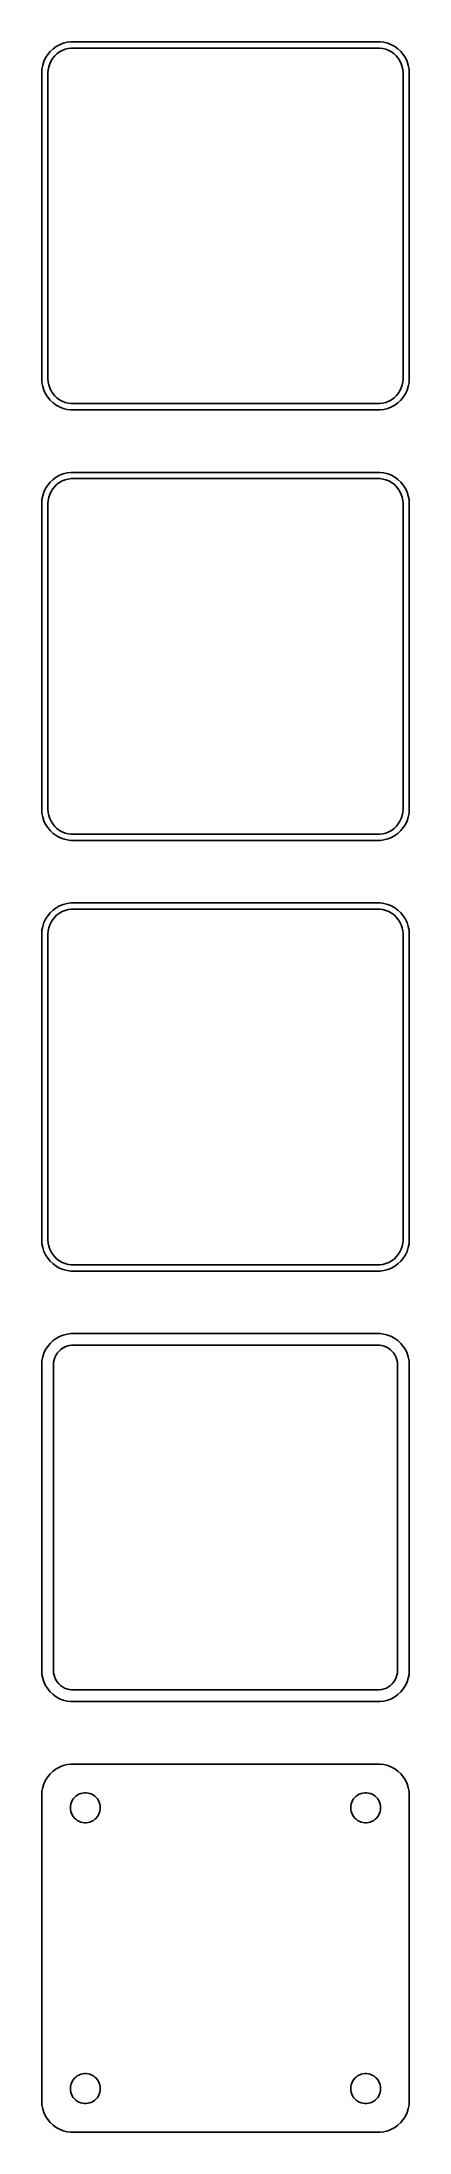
# Model space of a CAD drawing. Header units: metres. Extents: x -30 to 30, y 316 to 650.
import ezdxf

# ---------------------------------------------------------------- set-up
doc = ezdxf.new("R2010")
doc.units = ezdxf.units.M

msp = doc.modelspace()

# ---------------------------------------------------------------- linework, layer by layer
for p, q in [((-26.6289, 650.024), (-27.1791, 649.722)), ((-26.0451, 650.255), (-26.6289, 650.024)), ((-25.4369, 650.411), (-26.0451, 650.255)), ((-24.8139, 650.49), (-25.4369, 650.411)), ((24.8139, 650.49), (-24.8139, 650.49)), ((25.4369, 650.411), (24.8139, 650.49)), ((26.0451, 650.255), (25.4369, 650.411)), ((26.6289, 650.024), (26.0451, 650.255)), ((27.1791, 649.722), (26.6289, 650.024)), ((-29.3429, 646.743), (-29.4606, 646.127)), ((-29.1489, 647.341), (-29.3429, 646.743)), ((-28.8815, 647.909), (-29.1489, 647.341)), ((-28.5451, 648.439), (-28.8815, 647.909)), ((-28.1448, 648.923), (-28.5451, 648.439)), ((-28.3743, 646.495), (-28.2191, 646.972)), ((-28.2191, 646.972), (-28.0052, 647.427)), ((-27.6871, 649.353), (-28.1448, 648.923)), ((-28.0052, 647.427), (-27.7361, 647.851)), ((-27.7361, 647.851), (-27.4159, 648.238)), ((-27.1791, 649.722), (-27.6871, 649.353)), ((-27.4159, 648.238), (-27.0497, 648.582)), ((-27.0497, 648.582), (-26.6433, 648.877)), ((-26.6433, 648.877), (-26.2031, 649.119)), ((-26.2031, 649.119), (-25.7361, 649.304)), ((-25.7361, 649.304), (-25.2495, 649.429)), ((-25.2495, 649.429), (-24.7512, 649.492)), ((-24.7512, 649.492), (24.7512, 649.492)), ((24.7512, 649.492), (25.2495, 649.429)), ((25.2495, 649.429), (25.7361, 649.304)), ((25.7361, 649.304), (26.2031, 649.119)), ((26.2031, 649.119), (26.6433, 648.877)), ((26.6433, 648.877), (27.0497, 648.582)), ((27.0497, 648.582), (27.4159, 648.238)), ((27.6871, 649.353), (27.1791, 649.722)), ((27.4159, 648.238), (27.7361, 647.851)), ((28.1448, 648.923), (27.6871, 649.353)), ((27.7361, 647.851), (28.0052, 647.427)), ((28.0052, 647.427), (28.2191, 646.972)), ((28.5451, 648.439), (28.1448, 648.923)), ((28.2191, 646.972), (28.3743, 646.495)), ((28.8815, 647.909), (28.5451, 648.439)), ((29.1489, 647.341), (28.8815, 647.909)), ((29.3429, 646.743), (29.1489, 647.341)), ((29.4606, 646.127), (29.3429, 646.743)), ((-29.4606, 646.127), (-29.5, 645.5)), ((-29.5, 645.5), (-29.5, 596.5)), ((-28.5, 645.5), (-28.4684, 646.001)), ((-28.5, 596.5), (-28.5, 645.5)), ((-28.4684, 646.001), (-28.3743, 646.495)), ((28.3743, 646.495), (28.4684, 646.001)), ((28.4684, 646.001), (28.5, 645.5)), ((28.5, 645.5), (28.5, 596.5)), ((29.5, 645.5), (29.4606, 646.127)), ((29.5, 596.5), (29.5, 645.5)), ((-29.5, 596.5), (-29.4606, 595.873)), ((-28.4684, 595.999), (-28.5, 596.5)), ((28.5, 596.5), (28.4684, 595.999)), ((29.4606, 595.873), (29.5, 596.5)), ((-29.4606, 595.873), (-29.3429, 595.257)), ((-29.3429, 595.257), (-29.1489, 594.659)), ((-29.1489, 594.659), (-28.8815, 594.091)), ((-28.8815, 594.091), (-28.5451, 593.561)), ((-28.5451, 593.561), (-28.1448, 593.077)), ((-28.3743, 595.505), (-28.4684, 595.999)), ((-28.2191, 595.028), (-28.3743, 595.505)), ((-28.0052, 594.573), (-28.2191, 595.028)), ((-28.1448, 593.077), (-27.6871, 592.647)), ((-27.7361, 594.149), (-28.0052, 594.573)), ((-27.4159, 593.762), (-27.7361, 594.149)), ((-27.0497, 593.418), (-27.4159, 593.762)), ((-26.6433, 593.123), (-27.0497, 593.418)), ((-26.2031, 592.881), (-26.6433, 593.123)), ((26.6433, 593.123), (26.2031, 592.881)), ((27.0497, 593.418), (26.6433, 593.123)), ((27.4159, 593.762), (27.0497, 593.418)), ((27.7361, 594.149), (27.4159, 593.762)), ((27.6871, 592.647), (28.1448, 593.077)), ((28.0052, 594.573), (27.7361, 594.149)), ((28.2191, 595.028), (28.0052, 594.573)), ((28.1448, 593.077), (28.5451, 593.561)), ((28.3743, 595.505), (28.2191, 595.028)), ((28.4684, 595.999), (28.3743, 595.505)), ((28.5451, 593.561), (28.8815, 594.091)), ((28.8815, 594.091), (29.1489, 594.659)), ((29.1489, 594.659), (29.3429, 595.257)), ((29.3429, 595.257), (29.4606, 595.873)), ((-27.6871, 592.647), (-27.1791, 592.278)), ((-27.1791, 592.278), (-26.6289, 591.976)), ((-26.6289, 591.976), (-26.0451, 591.745)), ((-25.7361, 592.696), (-26.2031, 592.881)), ((-26.0451, 591.745), (-25.4369, 591.589)), ((-25.2495, 592.571), (-25.7361, 592.696)), ((-25.4369, 591.589), (-24.8139, 591.51)), ((-24.7512, 592.508), (-25.2495, 592.571)), ((-24.8139, 591.51), (24.8139, 591.51)), ((24.7512, 592.508), (-24.7512, 592.508)), ((25.2495, 592.571), (24.7512, 592.508)), ((24.8139, 591.51), (25.4369, 591.589)), ((25.7361, 592.696), (25.2495, 592.571)), ((25.4369, 591.589), (26.0451, 591.745)), ((26.2031, 592.881), (25.7361, 592.696)), ((26.0451, 591.745), (26.6289, 591.976)), ((26.6289, 591.976), (27.1791, 592.278)), ((27.1791, 592.278), (27.6871, 592.647)), ((-28.1448, 579.923), (-28.5451, 579.439)), ((-27.6871, 580.353), (-28.1448, 579.923)), ((-27.1791, 580.722), (-27.6871, 580.353)), ((-27.4159, 579.238), (-27.0497, 579.582)), ((-26.6289, 581.024), (-27.1791, 580.722)), ((-27.0497, 579.582), (-26.6433, 579.877)), ((-26.6433, 579.877), (-26.2031, 580.119)), ((-26.0451, 581.255), (-26.6289, 581.024)), ((-26.2031, 580.119), (-25.7361, 580.304)), ((-25.4369, 581.411), (-26.0451, 581.255)), ((-25.7361, 580.304), (-25.2495, 580.429)), ((-24.8139, 581.49), (-25.4369, 581.411)), ((-25.2495, 580.429), (-24.7512, 580.492)), ((24.8139, 581.49), (-24.8139, 581.49)), ((-24.7512, 580.492), (24.7512, 580.492)), ((24.7512, 580.492), (25.2495, 580.429)), ((25.4369, 581.411), (24.8139, 581.49)), ((25.2495, 580.429), (25.7361, 580.304)), ((26.0451, 581.255), (25.4369, 581.411)), ((25.7361, 580.304), (26.2031, 580.119)), ((26.6289, 581.024), (26.0451, 581.255)), ((26.2031, 580.119), (26.6433, 579.877)), ((27.1791, 580.722), (26.6289, 581.024)), ((26.6433, 579.877), (27.0497, 579.582)), ((27.0497, 579.582), (27.4159, 579.238)), ((27.6871, 580.353), (27.1791, 580.722)), ((28.1448, 579.923), (27.6871, 580.353)), ((28.5451, 579.439), (28.1448, 579.923)), ((-29.4606, 577.127), (-29.5, 576.5)), ((-29.5, 576.5), (-29.5, 527.5)), ((-29.3429, 577.743), (-29.4606, 577.127)), ((-29.1489, 578.341), (-29.3429, 577.743)), ((-28.8815, 578.909), (-29.1489, 578.341)), ((-28.5451, 579.439), (-28.8815, 578.909)), ((-28.5, 576.5), (-28.4684, 577.001)), ((-28.5, 527.5), (-28.5, 576.5)), ((-28.4684, 577.001), (-28.3743, 577.495)), ((-28.3743, 577.495), (-28.2191, 577.972)), ((-28.2191, 577.972), (-28.0052, 578.427)), ((-28.0052, 578.427), (-27.7361, 578.851)), ((-27.7361, 578.851), (-27.4159, 579.238)), ((27.4159, 579.238), (27.7361, 578.851)), ((27.7361, 578.851), (28.0052, 578.427)), ((28.0052, 578.427), (28.2191, 577.972)), ((28.2191, 577.972), (28.3743, 577.495)), ((28.3743, 577.495), (28.4684, 577.001)), ((28.4684, 577.001), (28.5, 576.5)), ((28.5, 576.5), (28.5, 527.5)), ((28.8815, 578.909), (28.5451, 579.439)), ((29.1489, 578.341), (28.8815, 578.909)), ((29.3429, 577.743), (29.1489, 578.341)), ((29.4606, 577.127), (29.3429, 577.743)), ((29.5, 576.5), (29.4606, 577.127)), ((29.5, 527.5), (29.5, 576.5)), ((-29.5, 527.5), (-29.4606, 526.873)), ((-29.4606, 526.873), (-29.3429, 526.257)), ((-29.3429, 526.257), (-29.1489, 525.659)), ((-28.4684, 526.999), (-28.5, 527.5)), ((-28.3743, 526.505), (-28.4684, 526.999)), ((-28.2191, 526.028), (-28.3743, 526.505)), ((-28.0052, 525.573), (-28.2191, 526.028)), ((28.2191, 526.028), (28.0052, 525.573)), ((28.3743, 526.505), (28.2191, 526.028)), ((28.4684, 526.999), (28.3743, 526.505)), ((28.5, 527.5), (28.4684, 526.999)), ((29.1489, 525.659), (29.3429, 526.257)), ((29.3429, 526.257), (29.4606, 526.873)), ((29.4606, 526.873), (29.5, 527.5)), ((-29.1489, 525.659), (-28.8815, 525.091)), ((-28.8815, 525.091), (-28.5451, 524.561)), ((-28.5451, 524.561), (-28.1448, 524.077)), ((-28.1448, 524.077), (-27.6871, 523.647)), ((-27.7361, 525.149), (-28.0052, 525.573)), ((-27.4159, 524.762), (-27.7361, 525.149)), ((-27.6871, 523.647), (-27.1791, 523.278)), ((-27.0497, 524.418), (-27.4159, 524.762)), ((-27.1791, 523.278), (-26.6289, 522.976)), ((-26.6433, 524.123), (-27.0497, 524.418)), ((-26.2031, 523.881), (-26.6433, 524.123)), ((-26.6289, 522.976), (-26.0451, 522.745)), ((-25.7361, 523.696), (-26.2031, 523.881)), ((-26.0451, 522.745), (-25.4369, 522.589)), ((-25.2495, 523.571), (-25.7361, 523.696)), ((-25.4369, 522.589), (-24.8139, 522.51)), ((-24.7512, 523.508), (-25.2495, 523.571)), ((24.7512, 523.508), (-24.7512, 523.508)), ((25.2495, 523.571), (24.7512, 523.508)), ((24.8139, 522.51), (25.4369, 522.589)), ((25.7361, 523.696), (25.2495, 523.571)), ((25.4369, 522.589), (26.0451, 522.745)), ((26.2031, 523.881), (25.7361, 523.696)), ((26.0451, 522.745), (26.6289, 522.976)), ((26.6433, 524.123), (26.2031, 523.881)), ((26.6289, 522.976), (27.1791, 523.278)), ((27.0497, 524.418), (26.6433, 524.123)), ((27.4159, 524.762), (27.0497, 524.418)), ((27.1791, 523.278), (27.6871, 523.647)), ((27.7361, 525.149), (27.4159, 524.762)), ((27.6871, 523.647), (28.1448, 524.077)), ((28.0052, 525.573), (27.7361, 525.149)), ((28.1448, 524.077), (28.5451, 524.561)), ((28.5451, 524.561), (28.8815, 525.091)), ((28.8815, 525.091), (29.1489, 525.659)), ((-24.8139, 522.51), (24.8139, 522.51)), ((-29.1489, 509.341), (-29.3429, 508.743)), ((-28.8815, 509.909), (-29.1489, 509.341)), ((-28.5451, 510.439), (-28.8815, 509.909)), ((-28.1448, 510.923), (-28.5451, 510.439)), ((-28.2191, 508.972), (-28.0052, 509.427)), ((-27.6871, 511.353), (-28.1448, 510.923)), ((-28.0052, 509.427), (-27.7361, 509.851)), ((-27.7361, 509.851), (-27.4159, 510.238)), ((-27.1791, 511.722), (-27.6871, 511.353)), ((-27.4159, 510.238), (-27.0497, 510.582)), ((-26.6289, 512.024), (-27.1791, 511.722)), ((-27.0497, 510.582), (-26.6433, 510.877)), ((-26.6433, 510.877), (-26.2031, 511.119)), ((-26.0451, 512.255), (-26.6289, 512.024)), ((-26.2031, 511.119), (-25.7361, 511.304)), ((-25.4369, 512.411), (-26.0451, 512.255)), ((-25.7361, 511.304), (-25.2495, 511.429)), ((-24.8139, 512.49), (-25.4369, 512.411)), ((-25.2495, 511.429), (-24.7512, 511.492)), ((24.8139, 512.49), (-24.8139, 512.49)), ((-24.7512, 511.492), (24.7512, 511.492)), ((24.7512, 511.492), (25.2495, 511.429)), ((25.4369, 512.411), (24.8139, 512.49)), ((25.2495, 511.429), (25.7361, 511.304)), ((26.0451, 512.255), (25.4369, 512.411)), ((25.7361, 511.304), (26.2031, 511.119)), ((26.6289, 512.024), (26.0451, 512.255)), ((26.2031, 511.119), (26.6433, 510.877)), ((27.1791, 511.722), (26.6289, 512.024)), ((26.6433, 510.877), (27.0497, 510.582)), ((27.0497, 510.582), (27.4159, 510.238)), ((27.6871, 511.353), (27.1791, 511.722)), ((27.4159, 510.238), (27.7361, 509.851)), ((28.1448, 510.923), (27.6871, 511.353)), ((27.7361, 509.851), (28.0052, 509.427)), ((28.0052, 509.427), (28.2191, 508.972)), ((28.5451, 510.439), (28.1448, 510.923)), ((28.8815, 509.909), (28.5451, 510.439)), ((29.1489, 509.341), (28.8815, 509.909)), ((29.3429, 508.743), (29.1489, 509.341)), ((-29.4606, 508.127), (-29.5, 507.5)), ((-29.5, 507.5), (-29.5, 458.5)), ((-29.3429, 508.743), (-29.4606, 508.127)), ((-28.5, 507.5), (-28.4684, 508.001)), ((-28.5, 458.5), (-28.5, 507.5)), ((-28.4684, 508.001), (-28.3743, 508.495)), ((-28.3743, 508.495), (-28.2191, 508.972)), ((28.2191, 508.972), (28.3743, 508.495)), ((28.3743, 508.495), (28.4684, 508.001)), ((28.4684, 508.001), (28.5, 507.5)), ((28.5, 507.5), (28.5, 458.5)), ((29.4606, 508.127), (29.3429, 508.743)), ((29.5, 507.5), (29.4606, 508.127)), ((29.5, 458.5), (29.5, 507.5)), ((-29.5, 458.5), (-29.4606, 457.873)), ((-29.4606, 457.873), (-29.3429, 457.257)), ((-29.3429, 457.257), (-29.1489, 456.659)), ((-29.1489, 456.659), (-28.8815, 456.091)), ((-28.8815, 456.091), (-28.5451, 455.561)), ((-28.4684, 457.999), (-28.5, 458.5)), ((-28.3743, 457.505), (-28.4684, 457.999)), ((-28.2191, 457.028), (-28.3743, 457.505)), ((-28.0052, 456.573), (-28.2191, 457.028)), ((-27.7361, 456.149), (-28.0052, 456.573)), ((-27.4159, 455.762), (-27.7361, 456.149)), ((-27.0497, 455.418), (-27.4159, 455.762)), ((27.4159, 455.762), (27.0497, 455.418)), ((27.7361, 456.149), (27.4159, 455.762)), ((28.0052, 456.573), (27.7361, 456.149)), ((28.2191, 457.028), (28.0052, 456.573)), ((28.3743, 457.505), (28.2191, 457.028)), ((28.4684, 457.999), (28.3743, 457.505)), ((28.5, 458.5), (28.4684, 457.999)), ((28.5451, 455.561), (28.8815, 456.091)), ((28.8815, 456.091), (29.1489, 456.659)), ((29.1489, 456.659), (29.3429, 457.257)), ((29.3429, 457.257), (29.4606, 457.873)), ((29.4606, 457.873), (29.5, 458.5)), ((-28.5451, 455.561), (-28.1448, 455.077)), ((-28.1448, 455.077), (-27.6871, 454.647)), ((-27.6871, 454.647), (-27.1791, 454.278)), ((-27.1791, 454.278), (-26.6289, 453.976)), ((-26.6433, 455.123), (-27.0497, 455.418)), ((-26.2031, 454.881), (-26.6433, 455.123)), ((-26.6289, 453.976), (-26.0451, 453.745)), ((-25.7361, 454.696), (-26.2031, 454.881)), ((-26.0451, 453.745), (-25.4369, 453.589)), ((-25.2495, 454.571), (-25.7361, 454.696)), ((-25.4369, 453.589), (-24.8139, 453.51)), ((-24.7512, 454.508), (-25.2495, 454.571)), ((-24.8139, 453.51), (24.8139, 453.51)), ((24.7512, 454.508), (-24.7512, 454.508)), ((25.2495, 454.571), (24.7512, 454.508)), ((24.8139, 453.51), (25.4369, 453.589)), ((25.7361, 454.696), (25.2495, 454.571)), ((25.4369, 453.589), (26.0451, 453.745)), ((26.2031, 454.881), (25.7361, 454.696)), ((26.0451, 453.745), (26.6289, 453.976)), ((26.6433, 455.123), (26.2031, 454.881)), ((26.6289, 453.976), (27.1791, 454.278)), ((27.0497, 455.418), (26.6433, 455.123)), ((27.1791, 454.278), (27.6871, 454.647)), ((27.6871, 454.647), (28.1448, 455.077)), ((28.1448, 455.077), (28.5451, 455.561)), ((-27.6871, 442.353), (-28.1448, 441.923)), ((-27.1791, 442.722), (-27.6871, 442.353)), ((-26.6289, 443.024), (-27.1791, 442.722)), ((-26.0451, 443.255), (-26.6289, 443.024)), ((-25.4369, 443.411), (-26.0451, 443.255)), ((-24.8139, 443.49), (-25.4369, 443.411)), ((24.8139, 443.49), (-24.8139, 443.49)), ((25.4369, 443.411), (24.8139, 443.49)), ((26.0451, 443.255), (25.4369, 443.411)), ((26.6289, 443.024), (26.0451, 443.255)), ((27.1791, 442.722), (26.6289, 443.024)), ((27.6871, 442.353), (27.1791, 442.722)), ((28.1448, 441.923), (27.6871, 442.353)), ((-29.4606, 439.127), (-29.5, 438.5)), ((-29.3429, 439.743), (-29.4606, 439.127)), ((-29.1489, 440.341), (-29.3429, 439.743)), ((-28.8815, 440.909), (-29.1489, 440.341)), ((-28.5451, 441.439), (-28.8815, 440.909)), ((-28.1448, 441.923), (-28.5451, 441.439)), ((-27.6129, 438.5), (-27.5884, 438.89)), ((-27.5884, 438.89), (-27.5151, 439.274)), ((-27.5151, 439.274), (-27.3943, 439.646)), ((-27.3943, 439.646), (-27.2279, 440)), ((-27.2279, 440), (-27.0184, 440.33)), ((-27.0184, 440.33), (-26.7692, 440.631)), ((-26.7692, 440.631), (-26.4842, 440.899)), ((-26.4842, 440.899), (-26.168, 441.128)), ((-26.168, 441.128), (-25.8254, 441.317)), ((-25.8254, 441.317), (-25.4619, 441.461)), ((-25.4619, 441.461), (-25.0833, 441.558)), ((-25.0833, 441.558), (-24.6954, 441.607)), ((-24.6954, 441.607), (24.6954, 441.607)), ((24.6954, 441.607), (25.0833, 441.558)), ((25.0833, 441.558), (25.4619, 441.461)), ((25.4619, 441.461), (25.8254, 441.317)), ((25.8254, 441.317), (26.168, 441.128)), ((26.168, 441.128), (26.4842, 440.899)), ((26.4842, 440.899), (26.7692, 440.631)), ((26.7692, 440.631), (27.0184, 440.33)), ((27.0184, 440.33), (27.2279, 440)), ((27.2279, 440), (27.3943, 439.646)), ((27.3943, 439.646), (27.5151, 439.274)), ((27.5151, 439.274), (27.5884, 438.89)), ((27.5884, 438.89), (27.6129, 438.5)), ((28.5451, 441.439), (28.1448, 441.923)), ((28.8815, 440.909), (28.5451, 441.439)), ((29.1489, 440.341), (28.8815, 440.909)), ((29.3429, 439.743), (29.1489, 440.341)), ((29.4606, 439.127), (29.3429, 439.743)), ((29.5, 438.5), (29.4606, 439.127)), ((-29.5, 438.5), (-29.5, 389.5)), ((-27.6129, 389.5), (-27.6129, 438.5)), ((27.6129, 438.5), (27.6129, 389.5)), ((29.5, 389.5), (29.5, 438.5)), ((-29.5, 389.5), (-29.4606, 388.873)), ((-29.4606, 388.873), (-29.3429, 388.257)), ((-27.5884, 389.11), (-27.6129, 389.5)), ((-27.5151, 388.726), (-27.5884, 389.11)), ((-27.3943, 388.354), (-27.5151, 388.726)), ((27.5151, 388.726), (27.3943, 388.354)), ((27.5884, 389.11), (27.5151, 388.726)), ((27.6129, 389.5), (27.5884, 389.11)), ((29.3429, 388.257), (29.4606, 388.873)), ((29.4606, 388.873), (29.5, 389.5)), ((-29.3429, 388.257), (-29.1489, 387.659)), ((-29.1489, 387.659), (-28.8815, 387.091)), ((-28.8815, 387.091), (-28.5451, 386.561)), ((-28.5451, 386.561), (-28.1448, 386.077)), ((-28.1448, 386.077), (-27.6871, 385.647)), ((-27.6871, 385.647), (-27.1791, 385.278)), ((-27.2279, 388), (-27.3943, 388.354)), ((-27.0184, 387.67), (-27.2279, 388)), ((-27.1791, 385.278), (-26.6289, 384.976)), ((-26.7692, 387.369), (-27.0184, 387.67)), ((-26.4842, 387.101), (-26.7692, 387.369)), ((-26.168, 386.872), (-26.4842, 387.101)), ((-25.8254, 386.683), (-26.168, 386.872)), ((-25.4619, 386.539), (-25.8254, 386.683)), ((-25.0833, 386.442), (-25.4619, 386.539)), ((-24.6954, 386.393), (-25.0833, 386.442)), ((24.6954, 386.393), (-24.6954, 386.393)), ((25.0833, 386.442), (24.6954, 386.393)), ((25.4619, 386.539), (25.0833, 386.442)), ((25.8254, 386.683), (25.4619, 386.539)), ((26.168, 386.872), (25.8254, 386.683)), ((26.4842, 387.101), (26.168, 386.872)), ((26.7692, 387.369), (26.4842, 387.101)), ((26.6289, 384.976), (27.1791, 385.278)), ((27.0184, 387.67), (26.7692, 387.369)), ((27.2279, 388), (27.0184, 387.67)), ((27.1791, 385.278), (27.6871, 385.647)), ((27.3943, 388.354), (27.2279, 388)), ((27.6871, 385.647), (28.1448, 386.077)), ((28.1448, 386.077), (28.5451, 386.561)), ((28.5451, 386.561), (28.8815, 387.091)), ((28.8815, 387.091), (29.1489, 387.659)), ((29.1489, 387.659), (29.3429, 388.257)), ((-26.6289, 384.976), (-26.0451, 384.745)), ((-26.0451, 384.745), (-25.4369, 384.589)), ((-25.4369, 384.589), (-24.8139, 384.51)), ((-24.8139, 384.51), (24.8139, 384.51)), ((24.8139, 384.51), (25.4369, 384.589)), ((25.4369, 384.589), (26.0451, 384.745)), ((26.0451, 384.745), (26.6289, 384.976)), ((-28.8815, 371.909), (-29.1489, 371.341)), ((-28.5451, 372.439), (-28.8815, 371.909)), ((-28.1448, 372.923), (-28.5451, 372.439)), ((-27.6871, 373.353), (-28.1448, 372.923)), ((-27.1791, 373.722), (-27.6871, 373.353)), ((-26.6289, 374.024), (-27.1791, 373.722)), ((-26.0451, 374.255), (-26.6289, 374.024)), ((-25.4369, 374.411), (-26.0451, 374.255)), ((-24.8139, 374.49), (-25.4369, 374.411)), ((24.8139, 374.49), (-24.8139, 374.49)), ((25.4369, 374.411), (24.8139, 374.49)), ((26.0451, 374.255), (25.4369, 374.411)), ((26.6289, 374.024), (26.0451, 374.255)), ((27.1791, 373.722), (26.6289, 374.024)), ((27.6871, 373.353), (27.1791, 373.722)), ((28.1448, 372.923), (27.6871, 373.353)), ((28.5451, 372.439), (28.1448, 372.923)), ((28.8815, 371.909), (28.5451, 372.439)), ((29.1489, 371.341), (28.8815, 371.909)), ((-29.4606, 370.127), (-29.5, 369.5)), ((-29.5, 369.5), (-29.5, 320.5)), ((-29.3429, 370.743), (-29.4606, 370.127)), ((-29.1489, 371.341), (-29.3429, 370.743)), ((-24.7315, 368.383), (-24.6031, 368.656)), ((-24.6031, 368.656), (-24.4416, 368.911)), ((-24.4416, 368.911), (-24.2495, 369.143)), ((-24.2495, 369.143), (-24.0298, 369.349)), ((-24.0298, 369.349), (-23.786, 369.526)), ((-23.786, 369.526), (-23.5219, 369.672)), ((-23.5219, 369.672), (-23.2416, 369.783)), ((-23.2416, 369.783), (-22.9497, 369.857)), ((-22.9497, 369.857), (-22.6507, 369.895)), ((-22.6507, 369.895), (-22.3493, 369.895)), ((-22.3493, 369.895), (-22.0503, 369.857)), ((-22.0503, 369.857), (-21.7583, 369.783)), ((-21.7583, 369.783), (-21.4781, 369.672)), ((-21.4781, 369.672), (-21.214, 369.526)), ((-21.214, 369.526), (-20.9702, 369.349)), ((-20.9702, 369.349), (-20.7505, 369.143)), ((-20.7505, 369.143), (-20.5583, 368.911)), ((-20.5583, 368.911), (-20.3969, 368.656)), ((-20.3969, 368.656), (-20.2685, 368.383)), ((20.2685, 368.383), (20.3969, 368.656)), ((20.3969, 368.656), (20.5583, 368.911)), ((20.5583, 368.911), (20.7505, 369.143)), ((20.7505, 369.143), (20.9702, 369.349)), ((20.9702, 369.349), (21.214, 369.526)), ((21.214, 369.526), (21.4781, 369.672)), ((21.4781, 369.672), (21.7583, 369.783)), ((21.7583, 369.783), (22.0503, 369.857)), ((22.0503, 369.857), (22.3493, 369.895)), ((22.3493, 369.895), (22.6507, 369.895)), ((22.6507, 369.895), (22.9497, 369.857)), ((22.9497, 369.857), (23.2416, 369.783)), ((23.2416, 369.783), (23.5219, 369.672)), ((23.5219, 369.672), (23.786, 369.526)), ((23.786, 369.526), (24.0298, 369.349)), ((24.0298, 369.349), (24.2495, 369.143)), ((24.2495, 369.143), (24.4416, 368.911)), ((24.4416, 368.911), (24.6031, 368.656)), ((24.6031, 368.656), (24.7315, 368.383)), ((29.3429, 370.743), (29.1489, 371.341)), ((29.4606, 370.127), (29.3429, 370.743)), ((29.5, 369.5), (29.4606, 370.127)), ((29.5, 320.5), (29.5, 369.5)), ((-24.9, 367.5), (-24.8811, 367.801)), ((-24.8811, 367.199), (-24.9, 367.5)), ((-24.8811, 367.801), (-24.8246, 368.097)), ((-24.8246, 366.903), (-24.8811, 367.199)), ((-24.8246, 368.097), (-24.7315, 368.383)), ((-24.7315, 366.617), (-24.8246, 366.903)), ((-24.6031, 366.344), (-24.7315, 366.617)), ((-24.4416, 366.089), (-24.6031, 366.344)), ((-24.2495, 365.857), (-24.4416, 366.089)), ((-24.0298, 365.651), (-24.2495, 365.857)), ((-23.786, 365.474), (-24.0298, 365.651)), ((-23.5219, 365.328), (-23.786, 365.474)), ((-23.2416, 365.217), (-23.5219, 365.328)), ((-22.9497, 365.143), (-23.2416, 365.217)), ((-22.6507, 365.105), (-22.9497, 365.143)), ((-22.0503, 365.143), (-22.3493, 365.105)), ((-21.7583, 365.217), (-22.0503, 365.143)), ((-21.4781, 365.328), (-21.7583, 365.217)), ((-21.214, 365.474), (-21.4781, 365.328)), ((-20.9702, 365.651), (-21.214, 365.474)), ((-20.7505, 365.857), (-20.9702, 365.651)), ((-20.5583, 366.089), (-20.7505, 365.857)), ((-20.3969, 366.344), (-20.5583, 366.089)), ((-20.2685, 366.617), (-20.3969, 366.344)), ((-20.2685, 368.383), (-20.1754, 368.097)), ((-20.1754, 366.903), (-20.2685, 366.617)), ((-20.1754, 368.097), (-20.1189, 367.801)), ((-20.1189, 367.199), (-20.1754, 366.903)), ((-20.1189, 367.801), (-20.1, 367.5)), ((-20.1, 367.5), (-20.1189, 367.199)), ((20.1, 367.5), (20.1189, 367.801)), ((20.1189, 367.199), (20.1, 367.5)), ((20.1189, 367.801), (20.1754, 368.097)), ((20.1754, 366.903), (20.1189, 367.199)), ((20.1754, 368.097), (20.2685, 368.383)), ((20.2685, 366.617), (20.1754, 366.903)), ((20.3969, 366.344), (20.2685, 366.617)), ((20.5583, 366.089), (20.3969, 366.344)), ((20.7505, 365.857), (20.5583, 366.089)), ((20.9702, 365.651), (20.7505, 365.857)), ((21.214, 365.474), (20.9702, 365.651)), ((21.4781, 365.328), (21.214, 365.474)), ((21.7583, 365.217), (21.4781, 365.328)), ((22.0503, 365.143), (21.7583, 365.217)), ((22.3493, 365.105), (22.0503, 365.143)), ((22.9497, 365.143), (22.6507, 365.105)), ((23.2416, 365.217), (22.9497, 365.143)), ((23.5219, 365.328), (23.2416, 365.217)), ((23.786, 365.474), (23.5219, 365.328)), ((24.0298, 365.651), (23.786, 365.474)), ((24.2495, 365.857), (24.0298, 365.651)), ((24.4416, 366.089), (24.2495, 365.857)), ((24.6031, 366.344), (24.4416, 366.089)), ((24.7315, 366.617), (24.6031, 366.344)), ((24.7315, 368.383), (24.8246, 368.097)), ((24.8246, 366.903), (24.7315, 366.617)), ((24.8246, 368.097), (24.8811, 367.801)), ((24.8811, 367.199), (24.8246, 366.903)), ((24.8811, 367.801), (24.9, 367.5)), ((24.9, 367.5), (24.8811, 367.199)), ((-22.3493, 365.105), (-22.6507, 365.105)), ((22.6507, 365.105), (22.3493, 365.105)), ((-24.9, 322.5), (-24.8811, 322.801)), ((-24.8811, 322.199), (-24.9, 322.5)), ((-24.8811, 322.801), (-24.8246, 323.097)), ((-24.8246, 321.903), (-24.8811, 322.199)), ((-24.8246, 323.097), (-24.7315, 323.383)), ((-24.7315, 321.617), (-24.8246, 321.903)), ((-24.7315, 323.383), (-24.6031, 323.656)), ((-24.6031, 321.344), (-24.7315, 321.617)), ((-24.6031, 323.656), (-24.4416, 323.911)), ((-24.4416, 323.911), (-24.2495, 324.143)), ((-24.2495, 324.143), (-24.0298, 324.349)), ((-24.0298, 324.349), (-23.786, 324.526)), ((-23.786, 324.526), (-23.5219, 324.672)), ((-23.5219, 324.672), (-23.2416, 324.783)), ((-23.2416, 324.783), (-22.9497, 324.857)), ((-22.9497, 324.857), (-22.6507, 324.895)), ((-22.6507, 324.895), (-22.3493, 324.895)), ((-22.3493, 324.895), (-22.0503, 324.857)), ((-22.0503, 324.857), (-21.7583, 324.783)), ((-21.7583, 324.783), (-21.4781, 324.672)), ((-21.4781, 324.672), (-21.214, 324.526)), ((-21.214, 324.526), (-20.9702, 324.349)), ((-20.9702, 324.349), (-20.7505, 324.143)), ((-20.7505, 324.143), (-20.5583, 323.911)), ((-20.5583, 323.911), (-20.3969, 323.656)), ((-20.3969, 323.656), (-20.2685, 323.383)), ((-20.2685, 321.617), (-20.3969, 321.344)), ((-20.2685, 323.383), (-20.1754, 323.097)), ((-20.1754, 321.903), (-20.2685, 321.617)), ((-20.1754, 323.097), (-20.1189, 322.801)), ((-20.1189, 322.199), (-20.1754, 321.903)), ((-20.1189, 322.801), (-20.1, 322.5)), ((-20.1, 322.5), (-20.1189, 322.199)), ((20.1, 322.5), (20.1189, 322.801)), ((20.1189, 322.199), (20.1, 322.5)), ((20.1189, 322.801), (20.1754, 323.097)), ((20.1754, 321.903), (20.1189, 322.199)), ((20.1754, 323.097), (20.2685, 323.383)), ((20.2685, 321.617), (20.1754, 321.903)), ((20.2685, 323.383), (20.3969, 323.656)), ((20.3969, 321.344), (20.2685, 321.617)), ((20.3969, 323.656), (20.5583, 323.911)), ((20.5583, 323.911), (20.7505, 324.143)), ((20.7505, 324.143), (20.9702, 324.349)), ((20.9702, 324.349), (21.214, 324.526)), ((21.214, 324.526), (21.4781, 324.672)), ((21.4781, 324.672), (21.7583, 324.783)), ((21.7583, 324.783), (22.0503, 324.857)), ((22.0503, 324.857), (22.3493, 324.895)), ((22.3493, 324.895), (22.6507, 324.895)), ((22.6507, 324.895), (22.9497, 324.857)), ((22.9497, 324.857), (23.2416, 324.783)), ((23.2416, 324.783), (23.5219, 324.672)), ((23.5219, 324.672), (23.786, 324.526)), ((23.786, 324.526), (24.0298, 324.349)), ((24.0298, 324.349), (24.2495, 324.143)), ((24.2495, 324.143), (24.4416, 323.911)), ((24.4416, 323.911), (24.6031, 323.656)), ((24.6031, 323.656), (24.7315, 323.383)), ((24.7315, 321.617), (24.6031, 321.344)), ((24.7315, 323.383), (24.8246, 323.097)), ((24.8246, 321.903), (24.7315, 321.617)), ((24.8246, 323.097), (24.8811, 322.801)), ((24.8811, 322.199), (24.8246, 321.903)), ((24.8811, 322.801), (24.9, 322.5)), ((24.9, 322.5), (24.8811, 322.199)), ((-29.5, 320.5), (-29.4606, 319.873)), ((-29.4606, 319.873), (-29.3429, 319.257)), ((-29.3429, 319.257), (-29.1489, 318.659)), ((-29.1489, 318.659), (-28.8815, 318.091)), ((-24.4416, 321.089), (-24.6031, 321.344)), ((-24.2495, 320.857), (-24.4416, 321.089)), ((-24.0298, 320.651), (-24.2495, 320.857)), ((-23.786, 320.474), (-24.0298, 320.651)), ((-23.5219, 320.328), (-23.786, 320.474)), ((-23.2416, 320.217), (-23.5219, 320.328)), ((-22.9497, 320.143), (-23.2416, 320.217)), ((-22.6507, 320.105), (-22.9497, 320.143)), ((-22.3493, 320.105), (-22.6507, 320.105)), ((-22.0503, 320.143), (-22.3493, 320.105)), ((-21.7583, 320.217), (-22.0503, 320.143)), ((-21.4781, 320.328), (-21.7583, 320.217)), ((-21.214, 320.474), (-21.4781, 320.328)), ((-20.9702, 320.651), (-21.214, 320.474)), ((-20.7505, 320.857), (-20.9702, 320.651)), ((-20.5583, 321.089), (-20.7505, 320.857)), ((-20.3969, 321.344), (-20.5583, 321.089)), ((20.5583, 321.089), (20.3969, 321.344)), ((20.7505, 320.857), (20.5583, 321.089)), ((20.9702, 320.651), (20.7505, 320.857)), ((21.214, 320.474), (20.9702, 320.651)), ((21.4781, 320.328), (21.214, 320.474)), ((21.7583, 320.217), (21.4781, 320.328)), ((22.0503, 320.143), (21.7583, 320.217)), ((22.3493, 320.105), (22.0503, 320.143)), ((22.6507, 320.105), (22.3493, 320.105)), ((22.9497, 320.143), (22.6507, 320.105)), ((23.2416, 320.217), (22.9497, 320.143)), ((23.5219, 320.328), (23.2416, 320.217)), ((23.786, 320.474), (23.5219, 320.328)), ((24.0298, 320.651), (23.786, 320.474)), ((24.2495, 320.857), (24.0298, 320.651)), ((24.4416, 321.089), (24.2495, 320.857)), ((24.6031, 321.344), (24.4416, 321.089)), ((28.8815, 318.091), (29.1489, 318.659)), ((29.1489, 318.659), (29.3429, 319.257)), ((29.3429, 319.257), (29.4606, 319.873)), ((29.4606, 319.873), (29.5, 320.5)), ((-28.8815, 318.091), (-28.5451, 317.561)), ((-28.5451, 317.561), (-28.1448, 317.077)), ((-28.1448, 317.077), (-27.6871, 316.647)), ((-27.6871, 316.647), (-27.1791, 316.278)), ((-27.1791, 316.278), (-26.6289, 315.976)), ((-26.6289, 315.976), (-26.0451, 315.745)), ((-26.0451, 315.745), (-25.4369, 315.589)), ((-25.4369, 315.589), (-24.8139, 315.51)), ((-24.8139, 315.51), (24.8139, 315.51)), ((24.8139, 315.51), (25.4369, 315.589)), ((25.4369, 315.589), (26.0451, 315.745)), ((26.0451, 315.745), (26.6289, 315.976)), ((26.6289, 315.976), (27.1791, 316.278)), ((27.1791, 316.278), (27.6871, 316.647)), ((27.6871, 316.647), (28.1448, 317.077)), ((28.1448, 317.077), (28.5451, 317.561)), ((28.5451, 317.561), (28.8815, 318.091))]:
    msp.add_line(p, q)

doc.saveas('drawing.dxf')
